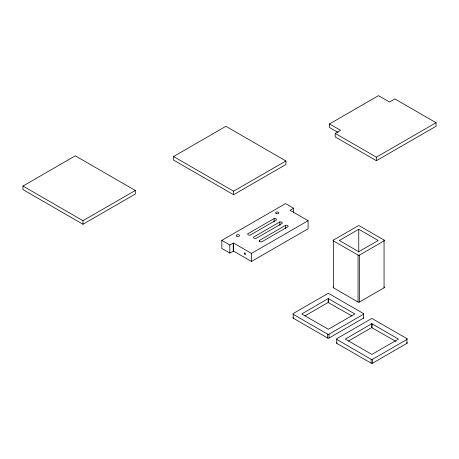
<?xml version="1.0" encoding="UTF-8"?>
<svg xmlns="http://www.w3.org/2000/svg" width="459" height="459" viewBox="0 0 459 459"><rect width="100%" height="100%" fill="white"/><g stroke="black" fill="none" stroke-linecap="round" stroke-linejoin="round"><path stroke-width="0.69" d="M22.95 186.044L75.293 155.825L135.319 190.479L135.319 194.025L82.97 224.244L22.95 189.59L22.95 186.044L82.97 220.699L135.319 190.479M173.559 156.536L225.908 126.311L285.928 160.966L285.928 164.511L233.585 194.731L173.559 160.082L173.559 156.536L233.585 191.185L285.928 160.966M329.51 123.941L378.503 95.656L389.53 102.018L394.872 98.937L436.05 122.714L436.05 126.259L376.374 160.707L335.202 136.937L335.202 133.391L340.538 130.304L329.51 123.941L329.51 127.487L338.088 132.439M293.565 208.225L290.117 210.32L308.081 220.716L308.081 228.777L251.48 261.458L233.556 251.107L229.844 253.075L221.817 248.439L221.817 240.384L285.538 203.595L293.565 208.225L293.565 212.93M335.202 133.391L376.374 157.162L436.05 122.714M274.092 218.582L247.78 233.774A1.922 1.107 0 0 0 248.273 234.865A1.922 1.107 0 0 0 250.155 235.146L276.467 219.953A1.922 1.107 0 0 0 275.979 218.863A1.922 1.107 0 0 0 274.092 218.582L274.092 221.938M221.817 240.384L229.844 245.014L233.556 243.052L251.48 253.397L308.081 220.716M279.887 221.927L253.575 237.119A1.922 1.107 0 0 0 254.062 238.204A1.922 1.107 0 0 0 255.95 238.491L282.262 223.298A1.922 1.107 0 0 0 281.769 222.208A1.922 1.107 0 0 0 279.887 221.927L279.887 225.283M259.369 240.464L285.682 225.271A1.922 1.107 0 0 1 287.563 225.553A1.922 1.107 0 0 1 288.051 226.643L261.739 241.83A1.922 1.107 0 0 1 259.857 241.549A1.922 1.107 0 0 1 259.369 240.464L259.369 241.807M333.464 240.08L358.06 225.88A0.987 0.568 0 0 1 359.46 225.88L384.063 240.08L384.063 287.833L359.46 302.033A0.987 0.568 0 0 1 358.06 302.033L333.464 287.833L333.464 240.08A0.987 0.568 0 0 0 333.464 240.889L358.06 255.095A0.987 0.568 0 0 0 359.46 255.095L384.063 240.889A0.987 0.568 0 0 0 384.063 240.08M358.76 229.265L339.321 240.487L358.76 251.71L378.199 240.487L358.76 229.265L358.76 251.934M328.151 298.608L301.741 313.962L328.323 329.275L354.91 313.962L328.294 298.568L328.151 302.481L304.868 315.924M293.255 314.323L327.628 334.169A0.987 0.568 0 0 0 329.023 334.169L363.396 314.323A0.987 0.568 0 0 0 363.396 313.52L329.023 293.674A0.987 0.568 0 0 0 327.628 293.674L293.255 313.52A0.987 0.568 0 0 0 293.255 314.323L293.255 318.196L327.628 338.036A0.987 0.568 0 0 0 329.023 338.036L363.396 318.196L363.396 313.52M371.698 323.75L345.283 339.098L371.87 354.417L398.458 339.098L371.87 323.71L371.698 327.623L348.41 341.06M336.797 339.465L371.17 359.311A0.987 0.568 0 0 0 372.57 359.311L406.944 339.465A0.987 0.568 0 0 0 406.944 338.662L372.57 318.816A0.987 0.568 0 0 0 371.17 318.816L336.797 338.662A0.987 0.568 0 0 0 336.797 339.465L336.797 343.338L371.17 363.178A0.987 0.568 0 0 0 372.57 363.178L406.944 343.338L406.944 338.662M328.151 302.481L351.783 315.924M371.698 327.623L395.939 341.416M376.374 157.162L376.374 160.707M372.57 359.311L372.57 363.178M372.042 323.75L372.042 327.623M371.17 359.311L371.17 363.178M359.46 255.095L359.46 302.033M358.06 255.095L358.06 302.033M329.023 334.169L329.023 338.036M328.501 298.608L328.501 302.481M327.628 334.169L327.628 338.036M285.682 225.271L285.682 228.628M251.48 253.397L251.48 261.458M233.585 191.185L233.585 194.731M233.579 243.063L233.579 251.119M233.229 243.063L233.229 251.119M229.844 245.014L229.844 253.075M82.97 220.699L82.97 224.244M333.464 287.833A0.987 0.568 0 0 1 333.464 287.024M384.063 287.024A0.987 0.568 0 0 1 384.063 287.833M293.255 318.196A0.987 0.568 0 0 1 293.094 317.508M363.396 317.387A0.987 0.568 0 0 1 363.396 318.196M406.944 342.529A0.987 0.568 0 0 1 406.944 343.338M336.797 343.338A0.987 0.568 0 0 1 336.642 342.649M244.36 253.316A0.889 0.511 60 0 0 245.307 254.487A0.889 0.511 60 0 0 245.307 253.23A0.889 0.511 60 0 0 244.36 253.316M276.444 213.693A1.578 0.912 0 0 0 278.814 212.901A1.578 0.912 0 0 0 276.444 212.11A1.578 0.912 0 0 0 276.444 213.693M236.827 236.23A1.578 0.912 0 0 0 239.466 235.823A1.578 0.912 0 0 0 237.532 234.704A1.578 0.912 0 0 0 236.827 236.23"/></g></svg>
